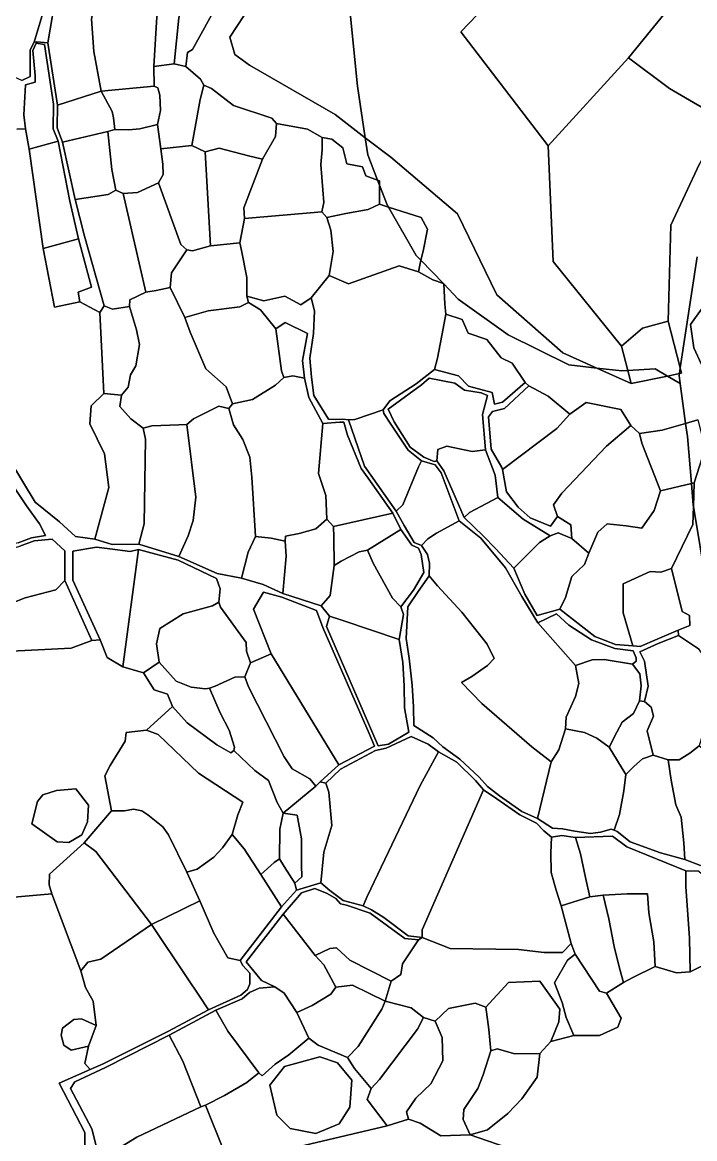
# Model space of a CAD drawing. Extents: x 542555 to 550520, y 1840485 to 1846995.
# Drawn here: x 546404.6 to 546536.8, y 1842431.8 to 1842651.4 of the extents above; entities that cross this region are included whole.
import ezdxf

# ---------------------------------------------------------------- set-up
doc = ezdxf.new("R2010")
doc.units = 0
doc.layers.add('Level 30', color=7, linetype='Continuous')

msp = doc.modelspace()

# ---------------------------------------------------------------- linework, layer by layer
at = {"layer": 'Level 30'}
for points in [[(546551.87, 1842703.52), (546556.12, 1842702.31), (546561.29, 1842682.34), (546575.36, 1842652.89), (546542.51, 1842632.21), (546531.83, 1842638.42), (546523.8, 1842644.45), (546533.05, 1842655.81), (546531.79, 1842666.78), (546524.81, 1842675.91), (546518.46, 1842685.53), (546523.71, 1842690.88), (546535.05, 1842696.28)], [(546449.28, 1842642.98), (546446.37, 1842645.11), (546445.39, 1842648.49), (546449.5, 1842654.79), (546454.39, 1842660.07), (546459.14, 1842666.37), (546459.91, 1842668.79), (546458.08, 1842673), (546454.79, 1842676.11), (546450.41, 1842679.59), (546447.48, 1842683.52), (546441.81, 1842692.49), (546437.06, 1842696.51), (546431.35, 1842698.65), (546431.8349, 1842699.2295), (546432.12, 1842699.27), (546445.41, 1842696.29), (546457.3, 1842688.39), (546465.66, 1842676.97), (546467.59, 1842667.64), (546470.53, 1842638.86), (546472.0285, 1842628.7304), (546466.12, 1842633.27)], [(546533.05, 1842655.81), (546523.8, 1842644.45), (546508.01, 1842627.11), (546490.8, 1842649.59), (546495.69, 1842654.62), (546496.42, 1842667.53), (546490.68, 1842676.93), (546482.69, 1842686.97), (546494.74, 1842689.63), (546502.6, 1842688.88), (546508.01, 1842689.61), (546515.19, 1842691.02), (546518.46, 1842685.53), (546524.81, 1842675.91), (546531.79, 1842666.78)], [(546413.87, 1842670.27), (546421.3, 1842669.08), (546420.8, 1842666.46), (546418.22, 1842652.04), (546418.66, 1842645.69), (546420.13, 1842637.86), (546411.5, 1842635.16), (546409.62, 1842647.41), (546411.37, 1842657.84), (546411.78, 1842662.35)], [(546409.41, 1842659.84), (546409.92, 1842657.72), (546406.91, 1842647.52), (546406.13, 1842645.99), (546406.16, 1842640.78), (546404.48, 1842639.96), (546400.88, 1842641.63), (546396.88, 1842642.74), (546389.51, 1842645.59), (546386.4, 1842649.23), (546387.14, 1842651.75), (546387.64, 1842655.63), (546393.8, 1842669.33), (546397.13, 1842668.86), (546406.01, 1842664.02), (546407.86, 1842662.46)], [(546431.08, 1842652.54), (546430.44, 1842642.76), (546430.52, 1842638.88), (546420.13, 1842637.86), (546418.66, 1842645.69), (546418.22, 1842652.04), (546420.8, 1842666.46), (546424.27, 1842665.28), (546434.31, 1842663.99)], [(546436.93, 1842663.44), (546437.64, 1842662.31), (546437.87, 1842660.93), (546435.37, 1842652.32), (546434.44, 1842643.24), (546430.44, 1842642.76), (546431.08, 1842652.54), (546434.31, 1842663.99)], [(546437.87, 1842660.93), (546445.18, 1842659.06), (546438.08, 1842646.08), (546437.07, 1842645.48), (546436.76, 1842642.75), (546434.44, 1842643.24), (546435.37, 1842652.32)], [(546411.63, 1842628.05), (546405.95, 1842626.45), (546405.21, 1842630.47), (546404.91, 1842633.21), (546405.2, 1842639.1), (546407.15, 1842639.66), (546407.11, 1842640.96), (546406.69, 1842645.86), (546407.34, 1842647.33), (546408.94, 1842647.08), (546410.72, 1842635.35), (546410.66, 1842630.5)], [(546523.8, 1842644.45), (546531.83, 1842638.42), (546542.51, 1842632.21), (546537.76, 1842623.6), (546532.07, 1842611.55), (546531.59, 1842592.66), (546526.52, 1842591.24), (546522.42, 1842587.74), (546508.94, 1842604.38), (546508.01, 1842627.11)], [(546438.3, 1842629.39), (546437.96, 1842627.19), (546431.85, 1842626.55), (546431.15, 1842631.31), (546431.8, 1842634.05), (546431.63, 1842637.13), (546431.22, 1842638.55), (546430.52, 1842638.88), (546430.44, 1842642.76), (546434.44, 1842643.24), (546436.76, 1842642.75), (546439.65, 1842640.27), (546440.29, 1842639.04), (546439.59, 1842636.26)], [(546422.77, 1842630.33), (546421.4, 1842629.92), (546412.52, 1842627.84), (546411.44, 1842630.64), (546411.5, 1842635.16), (546420.13, 1842637.86), (546422.25, 1842633.89), (546422.51, 1842632.61)], [(546430.52, 1842638.88), (546431.22, 1842638.55), (546431.63, 1842637.13), (546431.8, 1842634.05), (546431.15, 1842631.31), (546427.72, 1842630.49), (546425.53, 1842630.27), (546422.77, 1842630.33), (546422.51, 1842632.61), (546422.25, 1842633.89), (546420.13, 1842637.86)], [(546454.39, 1842628.99), (546451.85, 1842624.53), (546449.1, 1842625.14), (546443.3, 1842626.65), (546440.55, 1842625.93), (546437.96, 1842627.19), (546438.3, 1842629.39), (546439.59, 1842636.26), (546440.29, 1842639.04), (546441.81, 1842638.41), (546446.15, 1842635.07), (546453.68, 1842632.56), (546454.59, 1842631.5)], [(546432.3, 1842621.49), (546431.4, 1842619.85), (546427.27, 1842617.95), (546424.4, 1842617.78), (546422.98, 1842618.41), (546422.2, 1842622.5), (546421.4, 1842629.92), (546422.77, 1842630.33), (546425.53, 1842630.27), (546427.72, 1842630.49), (546431.15, 1842631.31), (546431.85, 1842626.55), (546432.26, 1842623.54)], [(546463.53, 1842628.74), (546463.54, 1842626.36), (546463.26, 1842623.46), (546463.86, 1842616.01), (546463.52, 1842614.17), (546448.27, 1842612.81), (546448.17, 1842614.9), (546451.85, 1842624.53), (546454.39, 1842628.99), (546454.59, 1842631.5), (546460.68, 1842630.42)], [(546421.48, 1842617.55), (546414.98, 1842616.54), (546412.52, 1842627.84), (546421.4, 1842629.92), (546422.2, 1842622.5), (546422.98, 1842618.41)], [(546474.8445, 1842619.371), (546474.82, 1842615.62), (546472.61, 1842614.6), (546468.21, 1842613.83), (546464.46, 1842613.01), (546463.52, 1842614.17), (546463.86, 1842616.01), (546463.26, 1842623.46), (546463.54, 1842626.36), (546463.53, 1842628.74), (546465.46, 1842628.46), (546467.61, 1842626.76), (546468.4, 1842623.57), (546471.5, 1842623.01), (546472.16, 1842621.21), (546474.4635, 1842620.3537)], [(546510.89, 1842586.37), (546517.5342, 1842583.4071), (546512.08, 1842584.03), (546500.11, 1842589.92), (546490.3, 1842596.99), (546487.4518, 1842599.9523), (546487.45, 1842599.99), (546487.3971, 1842600.0091), (546482.9778, 1842604.6055), (546483.38, 1842606.42), (546484.27, 1842610.74), (546483.01, 1842613.04), (546476.6073, 1842615.057), (546476.33, 1842615.54), (546474.8445, 1842619.371), (546474.85, 1842620.21), (546474.4635, 1842620.3537), (546472.53, 1842625.34), (546472.0285, 1842628.7304), (546477.04, 1842624.88), (546490.16, 1842613.74), (546497.88, 1842597.84)], [(546415.64, 1842608.83), (546408.73, 1842606.93), (546405.95, 1842626.45), (546411.63, 1842628.05), (546413.92, 1842616.26)], [(546440.55, 1842625.93), (546441.57, 1842607.44), (546438.03, 1842606.48), (546436.95, 1842606.67), (546435.8, 1842607.69), (546431.4, 1842619.85), (546432.3, 1842621.49), (546432.26, 1842623.54), (546431.85, 1842626.55), (546437.96, 1842627.19)], [(546440.55, 1842625.93), (546443.3, 1842626.65), (546449.1, 1842625.14), (546451.85, 1842624.53), (546448.17, 1842614.9), (546448.27, 1842612.81), (546447.4, 1842608.03), (546441.57, 1842607.44)], [(546433.95, 1842602.15), (546433.64, 1842599.26), (546430.89, 1842598.64), (546428.9, 1842598.34), (546424.4, 1842617.78), (546427.27, 1842617.95), (546431.4, 1842619.85), (546435.8, 1842607.69), (546436.95, 1842606.67)], [(546474.85, 1842620.21), (546474.8445, 1842619.371), (546474.4635, 1842620.3537)], [(546425.71, 1842596.81), (546425.67, 1842595.5), (546422.31, 1842595), (546420.67, 1842595.62), (546416.82, 1842609.33), (546414.98, 1842616.54), (546421.48, 1842617.55), (546422.98, 1842618.41), (546424.4, 1842617.78), (546428.9, 1842598.34)], [(546476.6073, 1842615.057), (546474.82, 1842615.62), (546474.8445, 1842619.371), (546476.33, 1842615.54)], [(546482.9778, 1842604.6055), (546482.48, 1842602.36), (546478.66, 1842603.5), (546468.72, 1842599.96), (546464.96, 1842601.63), (546465.72, 1842606.35), (546465.25, 1842610.52), (546464.46, 1842613.01), (546468.21, 1842613.83), (546472.61, 1842614.6), (546474.82, 1842615.62), (546476.6073, 1842615.057), (546482.06, 1842605.56)], [(546464.46, 1842613.01), (546465.25, 1842610.52), (546465.72, 1842606.35), (546464.96, 1842601.63), (546461.42, 1842597.24), (546459.38, 1842595.85), (546456.2, 1842597.54), (546452.1, 1842596.65), (546448.75, 1842597.55), (546448.76, 1842601.23), (546447.71, 1842606.56), (546447.4, 1842608.03), (546448.27, 1842612.81), (546463.52, 1842614.17)], [(546484.27, 1842610.74), (546483.38, 1842606.42), (546482.9778, 1842604.6055), (546482.06, 1842605.56), (546476.6073, 1842615.057), (546483.01, 1842613.04)], [(546415.64, 1842608.83), (546418.23, 1842599.35), (546415.57, 1842598.36), (546415.9, 1842596.46), (546410.91, 1842595.4), (546408.73, 1842606.93)], [(546441.17, 1842594.64), (546436.58, 1842593.36), (546433.64, 1842599.26), (546433.95, 1842602.15), (546436.95, 1842606.67), (546438.03, 1842606.48), (546441.57, 1842607.44), (546447.4, 1842608.03), (546447.71, 1842606.56), (546448.76, 1842601.23), (546448.75, 1842597.55), (546449.04, 1842596.28), (546447.38, 1842595.42)], [(546487.3971, 1842600.0091), (546485.32, 1842600.76), (546482.48, 1842602.36), (546482.9778, 1842604.6055)], [(546486.24, 1842585.32), (546485.65, 1842583.1), (546482.02, 1842580.28), (546476.85, 1842576.93), (546475.55, 1842575.16), (546469.96, 1842573.3), (546468.75, 1842573.24), (546467.59, 1842573.37), (546466.2, 1842573.29), (546464.8, 1842573.37), (546461.94, 1842577.98), (546461.49, 1842581.58), (546461.16, 1842585.37), (546461.82, 1842590.22), (546462.04, 1842594.67), (546461.42, 1842597.24), (546464.96, 1842601.63), (546468.72, 1842599.96), (546478.66, 1842603.5), (546482.48, 1842602.36), (546485.32, 1842600.76), (546487.3971, 1842600.0091), (546487.4518, 1842599.9523), (546487.64, 1842596), (546487.89, 1842594.01), (546487.34, 1842591.19)], [(546535.0132, 1842572.5141), (546530.43, 1842571.17), (546525.96, 1842570.53), (546524.21, 1842572.09), (546522.24, 1842575.27), (546515.43, 1842576.65), (546512.24, 1842574.34), (546507.96, 1842577.86), (546504.17, 1842579.92), (546503.44, 1842580.53), (546500.89, 1842584.36), (546498.73, 1842585.39), (546495.94, 1842589.03), (546492.29, 1842590.25), (546491.08, 1842592.97), (546487.89, 1842594.01), (546487.64, 1842596), (546487.4518, 1842599.9523), (546490.3, 1842596.99), (546500.11, 1842589.92), (546512.08, 1842584.03), (546517.5342, 1842583.4071), (546524.3, 1842580.39), (546531.4503, 1842581.8403), (546533.93, 1842580.39)], [(546436.58, 1842593.36), (546437.61, 1842590.47), (546440.7, 1842583.27), (546444.7, 1842579.74), (546445.92, 1842576.35), (546445.21, 1842575.47), (546443.21, 1842575.93), (546438.26, 1842573.4), (546436.93, 1842572.31), (546435.38, 1842572.26), (546430.07, 1842572.03), (546428.38, 1842571.59), (546425.95, 1842573.43), (546423.77, 1842575.85), (546424.08, 1842578.1), (546425.41, 1842579.62), (546425.89, 1842582.07), (546426.95, 1842583.82), (546427.66, 1842588.06), (546427.07, 1842590.95), (546425.67, 1842595.5), (546425.71, 1842596.81), (546428.9, 1842598.34), (546430.89, 1842598.64), (546433.64, 1842599.26)], [(546425.41, 1842579.62), (546424.08, 1842578.1), (546420.66, 1842578.43), (546419.83, 1842594.33), (546420.67, 1842595.62), (546422.31, 1842595), (546425.67, 1842595.5), (546427.07, 1842590.95), (546427.66, 1842588.06), (546426.95, 1842583.82), (546425.89, 1842582.07)], [(546454.47, 1842591.15), (546455.54, 1842582.88), (546455.99, 1842581.53), (546454.41, 1842580.01), (546449.88, 1842577.21), (546445.92, 1842576.35), (546444.7, 1842579.74), (546440.7, 1842583.27), (546437.61, 1842590.47), (546436.58, 1842593.36), (546441.17, 1842594.64), (546447.38, 1842595.42), (546449.04, 1842596.28), (546451.4, 1842594.84)], [(546498.73, 1842585.39), (546500.89, 1842584.36), (546503.44, 1842580.53), (546499.01, 1842576.68), (546497.45, 1842576.28), (546496.98, 1842578.62), (546492.3, 1842579.85), (546490.33, 1842581.88), (546485.65, 1842583.1), (546486.24, 1842585.32), (546487.34, 1842591.19), (546487.89, 1842594.01), (546491.08, 1842592.97), (546492.29, 1842590.25), (546495.94, 1842589.03)], [(546540.4, 1842594.16), (546541.43, 1842589.81), (546541.37, 1842585.31), (546539.65, 1842584.35), (546538.14, 1842584.09), (546536.65, 1842587.37), (546535.94, 1842591.96), (546538.12, 1842594.98)], [(546456.3, 1842592.35), (546460.65, 1842590.23), (546459.66, 1842584.91), (546460.06, 1842581.44), (546457.81, 1842581.87), (546455.99, 1842581.53), (546455.54, 1842582.88), (546454.47, 1842591.15)], [(546531.59, 1842592.66), (546533.9453, 1842583.4364), (546533.7748, 1842582.3117), (546531.4503, 1842581.8403), (546529.04, 1842583.25), (546523.6548, 1842582.9124), (546522.42, 1842587.74), (546526.52, 1842591.24)], [(546533.55, 1842531.84), (546533.61, 1842530.75), (546529.62, 1842529.2), (546526.02, 1842527.57), (546526.92, 1842525.72), (546527.64, 1842520.82), (546526.95, 1842517.77), (546525.96, 1842517.95), (546526.3, 1842520.85), (546526, 1842523.24), (546524.58, 1842525.14), (546525.28, 1842525.73), (546525.26, 1842526.37), (546524.68, 1842527.74), (546521.09, 1842528.24), (546516.53, 1842529.92), (546512.03, 1842532.8), (546509.63, 1842535.04), (546505.94, 1842533.26), (546502.81, 1842538.47), (546499.59, 1842544.11), (546494.75, 1842549.94), (546490.49, 1842553.33), (546486.92, 1842562.82), (546485.79, 1842564.37), (546483.1, 1842565.18), (546480.45, 1842567.27), (546477.06, 1842572.34), (546475.69, 1842574.44), (546475.55, 1842575.16), (546476.85, 1842576.93), (546482.02, 1842580.28), (546485.65, 1842583.1), (546490.33, 1842581.88), (546492.3, 1842579.85), (546496.98, 1842578.62), (546497.45, 1842576.28), (546499.01, 1842576.68), (546503.44, 1842580.53), (546504.17, 1842579.92), (546499.4, 1842575.45), (546497.02, 1842574.86), (546496.23, 1842573.8), (546496.75, 1842567.44), (546498.87, 1842563.85), (546499.03, 1842563.42), (546499.78, 1842559.02), (546502.1, 1842556.05), (546504.45, 1842553.94), (546508.46, 1842552.3), (546509.8, 1842554.2), (546512.44, 1842552.53), (546512.65, 1842549.84), (546509.96, 1842550.98), (546508.37, 1842550.4), (546503.07, 1842553.65), (546498.12, 1842557.94), (546497.59, 1842562.31), (546495.64, 1842567.31), (546495.08, 1842574.27), (546496.03, 1842577.98), (546494.81, 1842578.56), (546491.55, 1842579.05), (546489.62, 1842580.42), (546484.61, 1842581.4), (546483.08, 1842580.13), (546476.5, 1842575.32), (546477.69, 1842572.85), (546480.88, 1842567.84), (546483.57, 1842565.9), (546485.55, 1842565.01), (546486.11, 1842565.15), (546487.47, 1842563.2), (546491.45, 1842554.03), (546495.23, 1842550.38), (546497.62, 1842547.89), (546501.23, 1842544.01), (546503.43, 1842538.91), (546505.8, 1842534.75), (546510.3, 1842535.98), (546517.13, 1842530.6), (546521.2, 1842528.98), (546524.63, 1842528.75), (546526.08, 1842528.65), (546529.41, 1842530.09)], [(546524.3, 1842580.39), (546517.5342, 1842583.4071), (546522.5, 1842582.84), (546523.6548, 1842582.9124)], [(546531.4503, 1842581.8403), (546524.3, 1842580.39), (546523.6548, 1842582.9124), (546529.04, 1842583.25)], [(546533.93, 1842580.39), (546531.4503, 1842581.8403), (546533.7748, 1842582.3117), (546533.72, 1842581.95)], [(546534.21, 1842582.4), (546533.7748, 1842582.3117), (546533.9453, 1842583.4364)], [(546456.37, 1842550.32), (546456.27, 1842549.32), (546453.52, 1842549.95), (546450.48, 1842550.29), (546449.74, 1842561.96), (546449.32, 1842565.86), (546447.97, 1842569.34), (546446.13, 1842572.24), (546445.21, 1842575.47), (546445.92, 1842576.35), (546449.88, 1842577.21), (546454.41, 1842580.01), (546455.99, 1842581.53), (546457.81, 1842581.87), (546460.06, 1842581.44), (546460.91, 1842577.64), (546463.71, 1842572.52), (546462.85, 1842562.65), (546464.25, 1842558.35), (546464.47, 1842553.7), (546462.29, 1842551.77), (546459.01, 1842550.82)], [(546491.55, 1842579.05), (546494.81, 1842578.56), (546496.03, 1842577.98), (546495.08, 1842574.27), (546495.64, 1842567.31), (546493.05, 1842567), (546488.08, 1842568.02), (546486.29, 1842567.36), (546486.11, 1842565.15), (546485.55, 1842565.01), (546483.57, 1842565.9), (546480.88, 1842567.84), (546477.69, 1842572.85), (546476.5, 1842575.32), (546483.08, 1842580.13), (546484.61, 1842581.4), (546489.62, 1842580.42)], [(546428.59, 1842552.74), (546427.53, 1842548.76), (546422.29, 1842548.68), (546418.84, 1842549.75), (546421.62, 1842559.88), (546420.73, 1842566.5), (546417.85, 1842572.42), (546418.11, 1842575.95), (546420.66, 1842578.43), (546424.08, 1842578.1), (546423.77, 1842575.85), (546425.95, 1842573.43), (546428.38, 1842571.59), (546428.85, 1842569.41)], [(546509.72, 1842571.5), (546499.03, 1842563.42), (546498.87, 1842563.85), (546496.75, 1842567.44), (546496.23, 1842573.8), (546497.02, 1842574.86), (546499.4, 1842575.45), (546504.17, 1842579.92), (546507.96, 1842577.86), (546512.24, 1842574.34)], [(546448.99, 1842547.18), (546447.71, 1842542.07), (546442.93, 1842542.97), (546435.39, 1842546.33), (546437.18, 1842550.38), (546438.22, 1842553.43), (546438.73, 1842558.01), (546436.93, 1842572.31), (546438.26, 1842573.4), (546443.21, 1842575.93), (546445.21, 1842575.47), (546446.13, 1842572.24), (546447.97, 1842569.34), (546449.32, 1842565.86), (546449.74, 1842561.96), (546450.48, 1842550.29)], [(546509.05, 1842556.47), (546509.8, 1842554.2), (546508.46, 1842552.3), (546504.45, 1842553.94), (546502.1, 1842556.05), (546499.78, 1842559.02), (546499.03, 1842563.42), (546509.72, 1842571.5), (546512.24, 1842574.34), (546515.43, 1842576.65), (546522.24, 1842575.27), (546524.21, 1842572.09), (546519.43, 1842568.04), (546510.69, 1842558.81)], [(546479.42, 1842556.52), (546478.12, 1842555.25), (546471.89, 1842564.12), (546468.75, 1842573.24), (546469.96, 1842573.3), (546475.55, 1842575.16), (546475.69, 1842574.44), (546477.06, 1842572.34), (546480.45, 1842567.27), (546483.1, 1842565.18), (546482.51, 1842563.98)], [(546437.18, 1842550.38), (546435.39, 1842546.33), (546427.53, 1842548.76), (546428.59, 1842552.74), (546428.85, 1842569.41), (546428.38, 1842571.59), (546430.07, 1842572.03), (546435.38, 1842572.26), (546436.93, 1842572.31), (546438.73, 1842558.01), (546438.22, 1842553.43)], [(546477.45, 1842554.83), (546465.75, 1842552.26), (546464.47, 1842553.7), (546464.25, 1842558.35), (546462.85, 1842562.65), (546463.71, 1842572.52), (546467.04, 1842572.78), (546467.79, 1842572.78), (546468.56, 1842570.18), (546471.19, 1842563.67), (546472.62, 1842561.71)], [(546517.76, 1842551.09), (546515.97, 1842546.98), (546512.65, 1842549.84), (546512.44, 1842552.53), (546509.8, 1842554.2), (546509.05, 1842556.47), (546510.69, 1842558.81), (546519.43, 1842568.04), (546524.21, 1842572.09), (546525.96, 1842570.53), (546526.4, 1842568.65), (546530.07, 1842559.22), (546528.85, 1842555.41), (546526.38, 1842551.87), (546523.31, 1842552.38), (546519.59, 1842552.78)], [(546536.1506, 1842560.6621), (546530.07, 1842559.22), (546526.4, 1842568.65), (546525.96, 1842570.53), (546530.43, 1842571.17), (546535.0132, 1842572.5141), (546535.37, 1842569.92)], [(546538.82, 1842567.55), (546536.69, 1842560.79), (546536.1506, 1842560.6621), (546535.37, 1842569.92), (546535.0132, 1842572.5141), (546537.42, 1842573.22)], [(546395.91, 1842547.23), (546394.88, 1842547.64), (546383.75, 1842544.75), (546379.18, 1842552.01), (546381.32, 1842554.53), (546388.54, 1842558.88), (546393.13, 1842564.88), (546393.48, 1842568.68), (546396.63, 1842568.64), (546400.07, 1842564.26), (546405.42, 1842556.31), (546407.98, 1842552.76), (546409.19, 1842550.48), (546406.43, 1842549.99), (546403.78, 1842549.01)], [(546492.51, 1842554.98), (546491.45, 1842554.03), (546487.47, 1842563.2), (546486.11, 1842565.15), (546486.29, 1842567.36), (546488.08, 1842568.02), (546493.05, 1842567), (546495.64, 1842567.31), (546497.59, 1842562.31), (546498.12, 1842557.94)], [(546484.34, 1842549.82), (546483.08, 1842548.47), (546481.66, 1842549.07), (546479.7, 1842552.43), (546478.12, 1842555.25), (546479.42, 1842556.52), (546482.51, 1842563.98), (546483.1, 1842565.18), (546485.79, 1842564.37), (546486.92, 1842562.82), (546490.49, 1842553.33), (546486.04, 1842550.95)], [(546536.44, 1842552.62), (546532.24, 1842543.98), (546530.15, 1842543.27), (546528.01, 1842543.39), (546522.76, 1842540.97), (546522.71, 1842535.22), (546524.63, 1842528.75), (546521.2, 1842528.98), (546517.13, 1842530.6), (546510.3, 1842535.98), (546511.41, 1842538.26), (546512.62, 1842542.37), (546515.12, 1842544.75), (546515.97, 1842546.98), (546517.76, 1842551.09), (546519.59, 1842552.78), (546523.31, 1842552.38), (546526.38, 1842551.87), (546528.85, 1842555.41), (546530.07, 1842559.22), (546536.1506, 1842560.6621), (546536.51, 1842556.4), (546536.5486, 1842556.1683)], [(546536.1506, 1842560.6621), (546536.69, 1842560.79), (546536.5486, 1842556.1683), (546536.51, 1842556.4)], [(546506.26, 1842549.11), (546501.23, 1842544.01), (546497.62, 1842547.89), (546495.23, 1842550.38), (546491.45, 1842554.03), (546492.51, 1842554.98), (546498.12, 1842557.94), (546503.07, 1842553.65), (546508.37, 1842550.4)], [(546465.75, 1842552.26), (546465.83, 1842550.13), (546465.91, 1842544.54), (546465.14, 1842538.65), (546463.35, 1842536.6), (546455.84, 1842539.07), (546456.46, 1842546.36), (546456.27, 1842549.32), (546456.37, 1842550.32), (546459.01, 1842550.82), (546462.29, 1842551.77), (546464.47, 1842553.7)], [(546479.04, 1842551.64), (546472.49, 1842547.58), (546470.85, 1842547.22), (546467.3, 1842545.43), (546465.91, 1842544.54), (546465.83, 1842550.13), (546465.75, 1842552.26), (546477.45, 1842554.83)], [(546483.05, 1842546.71), (546483.53, 1842543.21), (546481.5, 1842539.67), (546479.05, 1842536.45), (546477.36, 1842538.14), (546473.6, 1842544.99), (546472.49, 1842547.58), (546479.04, 1842551.64), (546481.16, 1842548.57), (546482.51, 1842547.94)], [(546511.55, 1842514.69), (546511.4, 1842512.45), (546510.11, 1842508.27), (546508.56, 1842505.95), (546504.75, 1842508.85), (546494.92, 1842517.42), (546490.96, 1842521.54), (546493, 1842522.74), (546496.08, 1842524.86), (546497.36, 1842526.26), (546496, 1842529.06), (546491.04, 1842535.39), (546486.26, 1842540.54), (546484.58, 1842542.55), (546484.63, 1842545), (546484.27, 1842546.7), (546483.08, 1842548.47), (546484.34, 1842549.82), (546486.04, 1842550.95), (546490.49, 1842553.33), (546494.75, 1842549.94), (546499.59, 1842544.11), (546502.81, 1842538.47), (546505.94, 1842533.26), (546513.38, 1842524.88), (546514.04, 1842521.32), (546513.37, 1842518.78)], [(546412.98, 1842547.42), (546412.94, 1842541.6), (546411.2, 1842539.78), (546405.15, 1842538.22), (546397.5, 1842535.15), (546395.18, 1842545.79), (546404.09, 1842548.37), (546406.93, 1842549.38), (546410.48, 1842549.74)], [(546456.27, 1842549.32), (546456.46, 1842546.36), (546455.84, 1842539.07), (546451.96, 1842540.82), (546447.71, 1842542.07), (546448.99, 1842547.18), (546450.48, 1842550.29), (546453.52, 1842549.95)], [(546512.65, 1842549.84), (546515.97, 1842546.98), (546515.12, 1842544.75), (546512.62, 1842542.37), (546511.41, 1842538.26), (546510.3, 1842535.98), (546505.8, 1842534.75), (546503.43, 1842538.91), (546501.23, 1842544.01), (546506.26, 1842549.11), (546508.37, 1842550.4), (546509.96, 1842550.98)], [(546427.45, 1842547.71), (546424.37, 1842524.61), (546421.31, 1842526.45), (546419.91, 1842529.95), (546414.55, 1842541.64), (546414.51, 1842547.39), (546419.16, 1842548.16), (546421.81, 1842547.84), (546425.81, 1842547.29)], [(546435.24, 1842545.61), (546442.8, 1842541.97), (546443.52, 1842539.98), (546443.27, 1842537.37), (546442, 1842536.64), (546436.22, 1842535.07), (546431.67, 1842532.18), (546430.97, 1842529.14), (546431.49, 1842525.53), (546428.45, 1842523.45), (546424.37, 1842524.61), (546427.45, 1842547.71)], [(546479.05, 1842536.45), (546479.53, 1842534.94), (546478.66, 1842530.02), (546467.62, 1842533.73), (546465, 1842534.56), (546463.35, 1842536.6), (546465.14, 1842538.65), (546465.91, 1842544.54), (546467.3, 1842545.43), (546470.85, 1842547.22), (546472.49, 1842547.58), (546473.6, 1842544.99), (546477.36, 1842538.14)], [(546535.76, 1842534.73), (546535.86, 1842532.76), (546533.55, 1842531.84), (546529.41, 1842530.09), (546526.08, 1842528.65), (546524.63, 1842528.75), (546522.71, 1842535.22), (546522.76, 1842540.97), (546528.01, 1842543.39), (546530.15, 1842543.27), (546532.24, 1842543.98), (546534.35, 1842535.51)], [(546414.22, 1842528.27), (546399.88, 1842527.58), (546397.5, 1842535.15), (546405.15, 1842538.22), (546411.2, 1842539.78), (546412.94, 1842541.6), (546418.29, 1842529.78)], [(546508.56, 1842505.95), (546505.9, 1842494.8), (546502.83, 1842496.14), (546498.42, 1842499.24), (546496.06, 1842501.08), (546494.41, 1842502.88), (546490.6, 1842506.44), (546487.27, 1842508.88), (546485.4, 1842510.62), (546481.59, 1842513.07), (546481.52, 1842516.76), (546481.27, 1842520.98), (546480.67, 1842526.3), (546480.08, 1842530.2), (546480.42, 1842536.44), (546482.41, 1842539.47), (546484.58, 1842542.55), (546486.26, 1842540.54), (546491.04, 1842535.39), (546496, 1842529.06), (546497.36, 1842526.26), (546496.08, 1842524.86), (546493, 1842522.74), (546490.96, 1842521.54), (546494.92, 1842517.42), (546504.75, 1842508.85)], [(546473.85, 1842508.99), (546466.84, 1842505.36), (546453.51, 1842527.17), (546450.04, 1842535.99), (546452.01, 1842539.28), (546455.64, 1842538.34), (546462.47, 1842535.67), (546463.68, 1842532.36), (546472.78, 1842511.51)], [(546449.45, 1842525.38), (546448.33, 1842522.67), (546446.39, 1842522.57), (546442.51, 1842520.83), (546441.39, 1842520.43), (546440.63, 1842520.27), (546437.78, 1842520.63), (546434.87, 1842521.81), (546431.49, 1842525.53), (546430.97, 1842529.14), (546431.67, 1842532.18), (546436.22, 1842535.07), (546442, 1842536.64), (546443.27, 1842537.37), (546443.58, 1842536.39), (546448.63, 1842529.41), (546448.68, 1842527.67)], [(546479.73, 1842516.55), (546480.6, 1842511.73), (546476.57, 1842509.37), (546474.54, 1842509.06), (546464.4, 1842532.58), (546465, 1842534.56), (546467.62, 1842533.73), (546478.66, 1842530.02), (546479.41, 1842525.5), (546479.67, 1842520.91)], [(546525.26, 1842526.37), (546525.28, 1842525.73), (546524.58, 1842525.14), (546518.99, 1842526.09), (546516.65, 1842525.97), (546513.38, 1842524.88), (546505.94, 1842533.26), (546509.63, 1842535.04), (546512.03, 1842532.8), (546516.53, 1842529.92), (546521.09, 1842528.24), (546524.68, 1842527.74)], [(546538.45, 1842511.75), (546537.68, 1842509.07), (546535.85, 1842507.6), (546533.77, 1842506.35), (546531.59, 1842506.31), (546528.6, 1842507.22), (546527.46, 1842512.05), (546528.71, 1842514.89), (546528.24, 1842516.71), (546526.95, 1842517.77), (546527.64, 1842520.82), (546526.92, 1842525.72), (546526.02, 1842527.57), (546529.62, 1842529.2), (546533.61, 1842530.75), (546537.52, 1842528.18), (546540.27, 1842524.09), (546540.49, 1842517.99), (546538.8, 1842514.21)], [(546446.32, 1842508.78), (546446.22, 1842508.17), (546445.57, 1842507.68), (546442.86, 1842509.24), (546437, 1842513.58), (546434.12, 1842516.84), (546433.14, 1842519.25), (546430.53, 1842520.1), (546428.45, 1842523.45), (546431.49, 1842525.53), (546434.87, 1842521.81), (546437.78, 1842520.63), (546440.63, 1842520.27), (546441.39, 1842520.43), (546443.52, 1842515.58), (546445.24, 1842512.18)], [(546453.51, 1842527.17), (546466.84, 1842505.36), (546463.19, 1842501.98), (546462.33, 1842501.17), (546461.16, 1842502.61), (546457.64, 1842504.54), (546456.11, 1842506.92), (546449.05, 1842520.67), (546448.33, 1842522.67), (546449.45, 1842525.38)], [(546526, 1842523.24), (546526.3, 1842520.85), (546525.96, 1842517.95), (546524.76, 1842515.43), (546522.53, 1842513.74), (546521.48, 1842511.79), (546519.97, 1842508.79), (546517.56, 1842510.61), (546515.11, 1842511.72), (546511.4, 1842512.45), (546511.55, 1842514.69), (546513.37, 1842518.78), (546514.04, 1842521.32), (546513.38, 1842524.88), (546516.65, 1842525.97), (546518.99, 1842526.09), (546524.58, 1842525.14)], [(546462.33, 1842501.17), (546455.91, 1842495.84), (546454.74, 1842497.9), (546453.01, 1842502.22), (546450.32, 1842504.2), (546446.22, 1842508.17), (546446.32, 1842508.78), (546445.24, 1842512.18), (546443.52, 1842515.58), (546441.39, 1842520.43), (546442.51, 1842520.83), (546446.39, 1842522.57), (546448.33, 1842522.67), (546449.05, 1842520.67), (546456.11, 1842506.92), (546457.64, 1842504.54), (546461.16, 1842502.61)], [(546455.2, 1842492.67), (546455.14, 1842486.82), (546454.11, 1842486.11), (546451.48, 1842483.73), (546448.23, 1842488.83), (546445.89, 1842491.6), (546447, 1842495.52), (546447.97, 1842497.97), (546439.22, 1842503.69), (546431.34, 1842511.32), (546428.99, 1842512.13), (546434.12, 1842516.84), (546437, 1842513.58), (546442.86, 1842509.24), (546445.57, 1842507.68), (546446.22, 1842508.17), (546450.32, 1842504.2), (546453.01, 1842502.22), (546454.74, 1842497.9), (546455.91, 1842495.84)], [(546526.95, 1842517.77), (546528.24, 1842516.71), (546528.71, 1842514.89), (546527.46, 1842512.05), (546528.6, 1842507.22), (546526.51, 1842506.54), (546524.82, 1842505), (546523.23, 1842503.46), (546519.97, 1842508.79), (546521.48, 1842511.79), (546522.53, 1842513.74), (546524.76, 1842515.43), (546525.96, 1842517.95)], [(546428.99, 1842512.13), (546431.34, 1842511.32), (546439.22, 1842503.69), (546447.97, 1842497.97), (546447, 1842495.52), (546445.89, 1842491.6), (546443.96, 1842489.03), (546442.24, 1842487.15), (546438.96, 1842484.78), (546436.97, 1842484.22), (546433.36, 1842491.56), (546432.24, 1842493.14), (546429.31, 1842495.49), (546428.09, 1842496.31), (546426.47, 1842496.61), (546424.67, 1842496.3), (546422.11, 1842496.29), (546420.81, 1842503.18), (546421.89, 1842505.19), (546424.83, 1842509.97), (546425.05, 1842511.67)], [(546519.97, 1842508.79), (546523.23, 1842503.46), (546522.89, 1842500.25), (546522.01, 1842495.58), (546520.98, 1842492.45), (546520.39, 1842492.67), (546518.27, 1842492.08), (546516.28, 1842491.82), (546513.22, 1842492.3), (546510.78, 1842492.75), (546508.85, 1842492.9), (546505.9, 1842494.8), (546508.56, 1842505.95), (546510.11, 1842508.27), (546511.4, 1842512.45), (546515.11, 1842511.72), (546517.56, 1842510.61)], [(546472.38, 1842479.43), (546471.6, 1842477.56), (546467.71, 1842478.66), (546465.03, 1842480.61), (546463.27, 1842482.12), (546463.85, 1842488.13), (546465.44, 1842493.4), (546464.85, 1842499.93), (546464.3, 1842501.72), (546467.18, 1842504.46), (546474.05, 1842508.15), (546476.15, 1842508.61), (546481.02, 1842510.88), (546484.38, 1842509.42), (546486.43, 1842507.88), (546482.84, 1842501.24)], [(546483.21, 1842472.86), (546483.19, 1842471.35), (546480.46, 1842471.72), (546475.67, 1842475.27), (546473.27, 1842476.8), (546471.6, 1842477.56), (546472.38, 1842479.43), (546482.84, 1842501.24), (546486.43, 1842507.88), (546490.01, 1842505.84), (546493.67, 1842502.25), (546495.29, 1842500.4)], [(546548.09, 1842483.4), (546547.04, 1842481.43), (546544.75, 1842481.81), (546542.79, 1842482.01), (546542.27, 1842483.21), (546540.38, 1842484.82), (546537.92, 1842485.52), (546534.86, 1842486.74), (546534.67, 1842489.99), (546534.15, 1842495.05), (546533.09, 1842497.47), (546532.14, 1842502.34), (546531.59, 1842506.31), (546533.77, 1842506.35), (546535.85, 1842507.6), (546537.68, 1842509.07), (546541.41, 1842506.32), (546551.67, 1842502.3), (546555.62, 1842500.97), (546555.44, 1842496.46), (546555.92, 1842494.31), (546555.98, 1842492.54), (546554.45, 1842490.4), (546550.71, 1842485.51)], [(546531.59, 1842506.31), (546532.14, 1842502.34), (546533.09, 1842497.47), (546534.15, 1842495.05), (546534.67, 1842489.99), (546534.86, 1842486.74), (546530.05, 1842488), (546524.13, 1842490.21), (546521.56, 1842492.23), (546520.98, 1842492.45), (546522.01, 1842495.58), (546522.89, 1842500.25), (546523.23, 1842503.46), (546524.82, 1842505), (546526.51, 1842506.54), (546528.6, 1842507.22)], [(546464.3, 1842501.72), (546464.85, 1842499.93), (546465.44, 1842493.4), (546463.85, 1842488.13), (546463.27, 1842482.12), (546458.5, 1842480.69), (546458.2, 1842482.06), (546459.58, 1842483.28), (546459.5, 1842485.61), (546459.48, 1842490.76), (546458.66, 1842495.44), (546455.91, 1842495.84), (546462.33, 1842501.17), (546463.19, 1842501.98)], [(546415.14, 1842500.64), (546417.59, 1842497.41), (546417.45, 1842494.1), (546416.28, 1842491.55), (546413.73, 1842490.08), (546411.44, 1842490.2), (546406.45, 1842493.71), (546407.58, 1842498.1), (546408.67, 1842499.44), (546411.34, 1842500.28)], [(546417.59, 1842497.41), (546415.14, 1842500.64), (546411.34, 1842500.28), (546408.67, 1842499.44), (546407.58, 1842498.1), (546406.45, 1842493.71), (546411.44, 1842490.2), (546413.73, 1842490.08), (546416.28, 1842491.55), (546417.45, 1842494.1)], [(546510.54, 1842477.57), (546512.51, 1842470.15), (546510.78, 1842468.42), (546507.21, 1842468.42), (546502.13, 1842469.03), (546488.73, 1842469.2), (546483.19, 1842471.35), (546483.21, 1842472.86), (546495.29, 1842500.4), (546497.87, 1842498.67), (546502.39, 1842495.52), (546505.69, 1842493.86), (546507.16, 1842492.36), (546508.62, 1842491.12), (546508.49, 1842488), (546508.59, 1842484.14), (546509.54, 1842480.69)], [(546436.97, 1842484.22), (546439.5, 1842478.56), (546429.99, 1842473.94), (546419.06, 1842488.3), (546416.79, 1842489.96), (546422.11, 1842496.29), (546424.67, 1842496.3), (546426.47, 1842496.61), (546428.09, 1842496.31), (546429.31, 1842495.49), (546432.24, 1842493.14), (546433.36, 1842491.56)], [(546455.91, 1842495.84), (546458.66, 1842495.44), (546459.48, 1842490.76), (546459.5, 1842485.61), (546459.58, 1842483.28), (546458.2, 1842482.06), (546456.1, 1842485.36), (546455.14, 1842486.82), (546455.2, 1842492.67)], [(546417.49, 1842466.52), (546416.1, 1842464.77), (546410.44, 1842479.93), (546409.88, 1842481.72), (546409.93, 1842483.79), (546416.79, 1842489.96), (546419.06, 1842488.3), (546429.99, 1842473.94), (546420.03, 1842467.1)], [(546451.48, 1842483.73), (546455.58, 1842477.4), (546447.46, 1842466.82), (546444.98, 1842467.34), (546442.24, 1842472.2), (546439.5, 1842478.56), (546436.97, 1842484.22), (546438.96, 1842484.78), (546442.24, 1842487.15), (546443.96, 1842489.03), (546445.89, 1842491.6), (546448.23, 1842488.83)], [(546513.34, 1842491.05), (546514.36, 1842487.81), (546515.32, 1842483.16), (546516.19, 1842479.36), (546510.54, 1842477.57), (546509.54, 1842480.69), (546508.59, 1842484.14), (546508.49, 1842488), (546508.62, 1842491.12), (546510.67, 1842491.42)], [(546533.23, 1842464.39), (546529.04, 1842465.68), (546528.77, 1842470.5), (546527.75, 1842476.2), (546527.54, 1842479.97), (546523.49, 1842479.96), (546518.82, 1842479.69), (546516.19, 1842479.36), (546515.32, 1842483.16), (546514.36, 1842487.81), (546513.34, 1842491.05), (546520.66, 1842491.31), (546523.45, 1842489.17), (546535.03, 1842484.51), (546535.02, 1842481.39), (546535.78, 1842471.23), (546535.9, 1842464.61)], [(546458.2, 1842482.06), (546458.5, 1842480.69), (546455.58, 1842477.4), (546451.48, 1842483.73), (546454.11, 1842486.11), (546455.14, 1842486.82), (546456.1, 1842485.36)], [(546543.14, 1842477.38), (546542.92, 1842474.59), (546543.06, 1842471.55), (546543.86, 1842468.46), (546540.02, 1842466.65), (546535.9, 1842464.61), (546535.78, 1842471.23), (546535.02, 1842481.39), (546535.03, 1842484.51), (546537.6, 1842484.39), (546539.52, 1842482.8), (546541.17, 1842479.91), (546542.44, 1842478.76)], [(546479.03, 1842464.05), (546477.15, 1842462.8), (546469, 1842466.89), (546466.35, 1842469.33), (546465.07, 1842469.17), (546462.2, 1842467.8), (546455.9, 1842475.98), (546459.5, 1842480.16), (546462.11, 1842481.02), (546464.51, 1842480), (546466.27, 1842479.05), (546467.16, 1842478), (546468.33, 1842477.71), (546473.01, 1842476.15), (546479.82, 1842471.15), (546482.5, 1842470.92), (546479.34, 1842466.16)], [(546522.8, 1842462.52), (546519.45, 1842460.38), (546518.11, 1842460.82), (546513.28, 1842468.1), (546512.51, 1842470.15), (546510.54, 1842477.57), (546516.19, 1842479.36), (546518.82, 1842479.69), (546519.88, 1842475.03), (546520.99, 1842469.61), (546522, 1842465.35)], [(546524.65, 1842463.48), (546522.8, 1842462.52), (546522, 1842465.35), (546520.99, 1842469.61), (546519.88, 1842475.03), (546518.82, 1842479.69), (546523.49, 1842479.96), (546527.54, 1842479.97), (546527.75, 1842476.2), (546528.77, 1842470.5), (546529.04, 1842465.68)], [(546447.46, 1842466.82), (546447.93, 1842465.82), (546449.34, 1842464.32), (546449.34, 1842462.26), (546448.87, 1842461.14), (546447.58, 1842460), (546441.22, 1842457.13), (546439.34, 1842459.99), (546437.04, 1842463.44), (546429.99, 1842473.94), (546439.5, 1842478.56), (546442.24, 1842472.2), (546444.98, 1842467.34)], [(546462.2, 1842467.8), (546463.85, 1842466), (546466.24, 1842461.58), (546465.28, 1842460.2), (546461.6, 1842457.95), (546458.56, 1842456.62), (546456.09, 1842460.39), (546454.26, 1842461.68), (546451.65, 1842462.92), (546448.62, 1842466.59), (546455.9, 1842475.98)], [(546429.99, 1842473.94), (546437.04, 1842463.44), (546439.34, 1842459.99), (546441.22, 1842457.13), (546433.21, 1842452.86), (546420.5, 1842446.49), (546417.97, 1842445.4), (546416.88, 1842446.54), (546417.6, 1842449.95), (546419.15, 1842454.06), (546418.52, 1842458.82), (546417.04, 1842461.51), (546416.1, 1842464.77), (546417.49, 1842466.52), (546420.03, 1842467.1)], [(546512.51, 1842470.15), (546513.28, 1842468.1), (546511.8, 1842466.87), (546509.25, 1842462.43), (546510.74, 1842458.54), (546511.55, 1842455.61), (546513.04, 1842452.07), (546508.48, 1842450.91), (546510.11, 1842454.77), (546510.28, 1842457.25), (546506.32, 1842462.78), (546500.2, 1842462.5), (546495.74, 1842457.64), (546493.63, 1842458.43), (546488.4, 1842457.39), (546485.76, 1842454.92), (546483.49, 1842455.6), (546481.05, 1842457.55), (546475.92, 1842458.86), (546477.15, 1842462.8), (546479.03, 1842464.05), (546479.34, 1842466.16), (546482.5, 1842470.92), (546483.19, 1842471.35), (546488.73, 1842469.2), (546502.13, 1842469.03), (546507.21, 1842468.42), (546510.78, 1842468.42)], [(546477.15, 1842462.8), (546475.92, 1842458.86), (546469.49, 1842461.99), (546466.24, 1842461.58), (546463.85, 1842466), (546462.2, 1842467.8), (546465.07, 1842469.17), (546466.35, 1842469.33), (546469, 1842466.89)], [(546518.09, 1842452.1), (546513.04, 1842452.07), (546511.55, 1842455.61), (546510.74, 1842458.54), (546509.25, 1842462.43), (546511.8, 1842466.87), (546513.28, 1842468.1), (546518.11, 1842460.82), (546519.45, 1842460.38), (546522.35, 1842455.5), (546521.66, 1842453.75)], [(546458.56, 1842456.62), (546460.94, 1842451.57), (546457.01, 1842448.28), (546454.29, 1842446.42), (546451.75, 1842444.17), (546451.13, 1842444.74), (546445.01, 1842452.91), (546442.64, 1842457.05), (546447.85, 1842459.32), (546449.26, 1842460.56), (546451.15, 1842461.36), (546454.26, 1842461.68), (546456.09, 1842460.39)], [(546466.24, 1842461.58), (546469.49, 1842461.99), (546475.92, 1842458.86), (546475.26, 1842457.28), (546470.66, 1842449.9), (546468.53, 1842447.76), (546462.77, 1842450.15), (546460.94, 1842451.57), (546458.56, 1842456.62), (546461.6, 1842457.95), (546465.28, 1842460.2)], [(546510.11, 1842454.77), (546508.48, 1842450.91), (546506.34, 1842448.56), (546501.42, 1842448.46), (546497.97, 1842449.45), (546496.7, 1842449.05), (546496.3, 1842453.28), (546495.74, 1842457.64), (546500.2, 1842462.5), (546506.32, 1842462.78), (546510.28, 1842457.25)], [(546444.36, 1842440.26), (546440.63, 1842438.4), (546439.73, 1842438.06), (546436.14, 1842447.01), (546433.46, 1842452.17), (546442.64, 1842457.05), (546445.01, 1842452.91), (546451.13, 1842444.74), (546448.73, 1842442.8)], [(546474.85, 1842443.4), (546473.21, 1842441.68), (546469.91, 1842445.57), (546468.53, 1842447.76), (546470.66, 1842449.9), (546475.26, 1842457.28), (546475.92, 1842458.86), (546481.05, 1842457.55), (546483.49, 1842455.6), (546482.32, 1842453.3)], [(546491.29, 1842435.55), (546492.63, 1842432.54), (546486.9, 1842432.36), (546482.85, 1842434.8), (546480.53, 1842435.63), (546480.13, 1842437.05), (546481.99, 1842439.72), (546484.9, 1842442.57), (546487.3, 1842447.12), (546487.14, 1842451.7), (546485.76, 1842454.92), (546488.4, 1842457.39), (546493.63, 1842458.43), (546495.74, 1842457.64), (546496.3, 1842453.28), (546496.7, 1842449.05), (546495.22, 1842444.33), (546494.14, 1842441.67), (546491.38, 1842437.51)], [(546419.15, 1842454.06), (546417.6, 1842449.95), (546414.21, 1842449.18), (546412.74, 1842450.18), (546412.26, 1842452.12), (546412.53, 1842453.49), (546414.73, 1842455.22), (546416.25, 1842455.33)], [(546480.13, 1842437.05), (546480.53, 1842435.63), (546476.33, 1842434.31), (546472.4, 1842439.47), (546473.21, 1842441.68), (546474.85, 1842443.4), (546482.32, 1842453.3), (546483.49, 1842455.6), (546485.76, 1842454.92), (546487.14, 1842451.7), (546487.3, 1842447.12), (546484.9, 1842442.57), (546481.99, 1842439.72)], [(546423.05, 1842429.57), (546419.77, 1842428.69), (546419.09, 1842430.65), (546418.24, 1842433.72), (546414.1, 1842441.62), (546414.95, 1842442.96), (546420.95, 1842445.77), (546433.46, 1842452.17), (546436.14, 1842447.01), (546439.73, 1842438.06), (546427.14, 1842432.1)], [(546476.33, 1842434.31), (546446.31, 1842427.25), (546444.2, 1842429.39), (546440.63, 1842438.4), (546444.36, 1842440.26), (546448.73, 1842442.8), (546451.13, 1842444.74), (546451.75, 1842444.17), (546454.29, 1842446.42), (546457.01, 1842448.28), (546460.94, 1842451.57), (546462.77, 1842450.15), (546468.53, 1842447.76), (546469.91, 1842445.57), (546473.21, 1842441.68), (546472.4, 1842439.47)], [(546496.08, 1842433.49), (546492.63, 1842432.54), (546491.29, 1842435.55), (546491.38, 1842437.51), (546494.14, 1842441.67), (546495.22, 1842444.33), (546496.7, 1842449.05), (546497.97, 1842449.45), (546501.42, 1842448.46), (546506.34, 1842448.56), (546505.81, 1842443.9), (546502.81, 1842439.63), (546500.03, 1842436.7)], [(546469.38, 1842443.29), (546469.02, 1842438.01), (546466.91, 1842434.7), (546462.3, 1842432.78), (546457.25, 1842433.76), (546454.66, 1842436.42), (546453.26, 1842442.32), (546456.18, 1842445.97), (546463.12, 1842447.91), (546466.54, 1842446.72)], [(546469.02, 1842438.01), (546469.38, 1842443.29), (546466.54, 1842446.72), (546463.12, 1842447.91), (546456.18, 1842445.97), (546453.26, 1842442.32), (546454.66, 1842436.42), (546457.25, 1842433.76), (546462.3, 1842432.78), (546466.91, 1842434.7)], [(546446.31, 1842427.25), (546444.91, 1842425.98), (546441.62, 1842424.74), (546434.5, 1842421), (546431.45, 1842419.36), (546426.72, 1842417.47), (546422.26, 1842416.55), (546419.19, 1842427.46), (546419.77, 1842428.69), (546423.05, 1842429.57), (546427.14, 1842432.1), (546439.73, 1842438.06), (546440.63, 1842438.4), (546444.2, 1842429.39)]]:
    msp.add_lwpolyline(points, close=True, dxfattribs=at)
for points in [[(546495.69, 1842654.62), (546490.8, 1842649.59), (546508.01, 1842627.11), (546508.94, 1842604.38), (546522.42, 1842587.74), (546523.6548, 1842582.9124), (546522.5, 1842582.84), (546517.5342, 1842583.4071), (546510.89, 1842586.37), (546497.88, 1842597.84), (546490.16, 1842613.74), (546477.04, 1842624.88), (546472.0285, 1842628.7304), (546470.53, 1842638.86), (546467.59, 1842667.64)], [(546449.5, 1842654.79), (546445.39, 1842648.49), (546446.37, 1842645.11), (546449.28, 1842642.98), (546466.12, 1842633.27), (546472.0285, 1842628.7304), (546472.53, 1842625.34), (546474.4635, 1842620.3537), (546472.16, 1842621.21), (546471.5, 1842623.01), (546468.4, 1842623.57), (546467.61, 1842626.76), (546465.46, 1842628.46), (546463.53, 1842628.74), (546460.68, 1842630.42), (546454.59, 1842631.5), (546453.68, 1842632.56), (546446.15, 1842635.07), (546441.81, 1842638.41), (546440.29, 1842639.04), (546439.65, 1842640.27), (546436.76, 1842642.75), (546437.07, 1842645.48), (546438.08, 1842646.08), (546445.18, 1842659.06)], [(546411.37, 1842657.84), (546409.62, 1842647.41), (546407.47, 1842647.59), (546406.91, 1842647.52), (546409.92, 1842657.72)], [(546404.48, 1842639.96), (546406.16, 1842640.78), (546406.13, 1842645.99), (546406.91, 1842647.52), (546407.47, 1842647.59), (546409.62, 1842647.41), (546411.5, 1842635.16), (546411.44, 1842630.64), (546412.52, 1842627.84), (546414.98, 1842616.54), (546416.82, 1842609.33), (546420.67, 1842595.62), (546419.83, 1842594.33), (546415.9, 1842596.46), (546415.57, 1842598.36), (546418.23, 1842599.35), (546415.64, 1842608.83), (546413.92, 1842616.26), (546411.63, 1842628.05), (546410.66, 1842630.5), (546410.72, 1842635.35), (546408.94, 1842647.08), (546407.34, 1842647.33), (546406.69, 1842645.86), (546407.11, 1842640.96), (546407.15, 1842639.66), (546405.2, 1842639.1), (546404.91, 1842633.21), (546405.21, 1842630.47), (546403.52, 1842630.42)], [(546403.52, 1842630.42), (546405.21, 1842630.47), (546405.95, 1842626.45), (546408.73, 1842606.93), (546410.91, 1842595.4), (546415.9, 1842596.46), (546419.83, 1842594.33), (546420.66, 1842578.43), (546418.11, 1842575.95), (546417.85, 1842572.42), (546420.73, 1842566.5), (546421.62, 1842559.88), (546418.84, 1842549.75), (546415.08, 1842550.26), (546411.94, 1842553.12), (546407.12, 1842557.04), (546399.41, 1842569.74)], [(546537.26, 1842605.3), (546533.9453, 1842583.4364), (546531.59, 1842592.66), (546532.07, 1842611.55), (546537.76, 1842623.6)], [(546537.42, 1842573.22), (546535.0132, 1842572.5141), (546533.93, 1842580.39), (546533.72, 1842581.95), (546533.7748, 1842582.3117), (546534.21, 1842582.4), (546533.9453, 1842583.4364), (546537.26, 1842605.3)], [(546399.41, 1842569.74), (546407.12, 1842557.04), (546411.94, 1842553.12), (546415.08, 1842550.26), (546418.84, 1842549.75), (546422.29, 1842548.68), (546427.53, 1842548.76), (546435.39, 1842546.33), (546442.93, 1842542.97), (546447.71, 1842542.07), (546451.96, 1842540.82), (546455.84, 1842539.07), (546463.35, 1842536.6), (546465, 1842534.56), (546464.4, 1842532.58), (546474.54, 1842509.06), (546476.57, 1842509.37), (546480.6, 1842511.73), (546479.73, 1842516.55), (546479.67, 1842520.91), (546479.41, 1842525.5), (546478.66, 1842530.02), (546479.53, 1842534.94), (546479.05, 1842536.45), (546481.5, 1842539.67), (546483.53, 1842543.21), (546483.05, 1842546.71), (546482.51, 1842547.94), (546481.16, 1842548.57), (546479.04, 1842551.64), (546477.45, 1842554.83), (546472.62, 1842561.71), (546471.19, 1842563.67), (546468.56, 1842570.18), (546467.79, 1842572.78), (546467.04, 1842572.78), (546463.71, 1842572.52), (546460.91, 1842577.64), (546460.06, 1842581.44), (546459.66, 1842584.91), (546460.65, 1842590.23), (546456.3, 1842592.35), (546454.47, 1842591.15), (546451.4, 1842594.84), (546449.04, 1842596.28), (546448.75, 1842597.55), (546452.1, 1842596.65), (546456.2, 1842597.54), (546459.38, 1842595.85), (546461.42, 1842597.24), (546462.04, 1842594.67), (546461.82, 1842590.22), (546461.16, 1842585.37), (546461.49, 1842581.58), (546461.94, 1842577.98), (546464.8, 1842573.37), (546466.2, 1842573.29), (546467.59, 1842573.37), (546468.75, 1842573.24), (546471.89, 1842564.12), (546478.12, 1842555.25), (546479.7, 1842552.43), (546481.66, 1842549.07), (546483.08, 1842548.47), (546484.27, 1842546.7), (546484.63, 1842545), (546484.58, 1842542.55), (546482.41, 1842539.47), (546480.42, 1842536.44), (546480.08, 1842530.2), (546480.67, 1842526.3), (546481.27, 1842520.98), (546481.52, 1842516.76), (546481.59, 1842513.07), (546485.4, 1842510.62), (546487.27, 1842508.88), (546490.6, 1842506.44), (546494.41, 1842502.88), (546496.06, 1842501.08), (546498.42, 1842499.24), (546502.83, 1842496.14), (546505.9, 1842494.8), (546508.85, 1842492.9), (546510.78, 1842492.75), (546513.22, 1842492.3), (546516.28, 1842491.82), (546518.27, 1842492.08), (546520.39, 1842492.67), (546520.98, 1842492.45), (546521.56, 1842492.23), (546524.13, 1842490.21), (546530.05, 1842488), (546534.86, 1842486.74), (546537.92, 1842485.52)], [(546538.12, 1842594.98), (546535.94, 1842591.96), (546536.65, 1842587.37), (546538.14, 1842584.09)], [(546539.13, 1842540.66), (546536.5486, 1842556.1683), (546536.69, 1842560.79), (546538.82, 1842567.55)], [(546403.78, 1842549.01), (546406.43, 1842549.99), (546409.19, 1842550.48), (546407.98, 1842552.76), (546405.42, 1842556.31), (546400.07, 1842564.26)], [(546537.52, 1842528.18), (546533.61, 1842530.75), (546533.55, 1842531.84), (546535.86, 1842532.76), (546535.76, 1842534.73), (546534.35, 1842535.51), (546532.24, 1842543.98), (546536.44, 1842552.62), (546536.5486, 1842556.1683), (546539.13, 1842540.66)], [(546537.6, 1842484.39), (546535.03, 1842484.51), (546523.45, 1842489.17), (546520.66, 1842491.31), (546513.34, 1842491.05), (546510.67, 1842491.42), (546508.62, 1842491.12), (546507.16, 1842492.36), (546505.69, 1842493.86), (546502.39, 1842495.52), (546497.87, 1842498.67), (546495.29, 1842500.4), (546493.67, 1842502.25), (546490.01, 1842505.84), (546486.43, 1842507.88), (546484.38, 1842509.42), (546481.02, 1842510.88), (546476.15, 1842508.61), (546474.05, 1842508.15), (546467.18, 1842504.46), (546464.3, 1842501.72), (546463.19, 1842501.98), (546466.84, 1842505.36), (546473.85, 1842508.99), (546472.78, 1842511.51), (546463.68, 1842532.36), (546462.47, 1842535.67), (546455.64, 1842538.34), (546452.01, 1842539.28), (546450.04, 1842535.99), (546453.51, 1842527.17), (546449.45, 1842525.38), (546448.68, 1842527.67), (546448.63, 1842529.41), (546443.58, 1842536.39), (546443.27, 1842537.37), (546443.52, 1842539.98), (546442.8, 1842541.97), (546435.24, 1842545.61), (546427.45, 1842547.71), (546425.81, 1842547.29), (546421.81, 1842547.84), (546419.16, 1842548.16), (546414.51, 1842547.39), (546414.55, 1842541.64), (546419.91, 1842529.95), (546418.29, 1842529.78), (546412.94, 1842541.6), (546412.98, 1842547.42), (546410.48, 1842549.74), (546406.93, 1842549.38), (546404.09, 1842548.37)], [(546399.88, 1842527.58), (546414.22, 1842528.27), (546418.29, 1842529.78), (546419.91, 1842529.95), (546421.31, 1842526.45), (546424.37, 1842524.61), (546428.45, 1842523.45), (546430.53, 1842520.1), (546433.14, 1842519.25), (546434.12, 1842516.84), (546428.99, 1842512.13), (546425.05, 1842511.67), (546424.83, 1842509.97), (546421.89, 1842505.19), (546420.81, 1842503.18), (546422.11, 1842496.29), (546416.79, 1842489.96), (546409.93, 1842483.79), (546409.88, 1842481.72), (546410.44, 1842479.93), (546400.72, 1842479.13)], [(546416.83, 1842427.57), (546416.92, 1842432.97), (546411.87, 1842442.68), (546417.97, 1842445.4), (546420.5, 1842446.49), (546433.21, 1842452.86), (546441.22, 1842457.13), (546447.58, 1842460), (546448.87, 1842461.14), (546449.34, 1842462.26), (546449.34, 1842464.32), (546447.93, 1842465.82), (546447.46, 1842466.82), (546455.58, 1842477.4), (546458.5, 1842480.69), (546463.27, 1842482.12), (546465.03, 1842480.61), (546467.71, 1842478.66), (546471.6, 1842477.56), (546473.27, 1842476.8), (546475.67, 1842475.27), (546480.46, 1842471.72), (546483.19, 1842471.35), (546482.5, 1842470.92), (546479.82, 1842471.15), (546473.01, 1842476.15), (546468.33, 1842477.71), (546467.16, 1842478), (546466.27, 1842479.05), (546464.51, 1842480), (546462.11, 1842481.02), (546459.5, 1842480.16), (546455.9, 1842475.98), (546448.62, 1842466.59), (546451.65, 1842462.92), (546454.26, 1842461.68), (546451.15, 1842461.36), (546449.26, 1842460.56), (546447.85, 1842459.32), (546442.64, 1842457.05), (546433.46, 1842452.17), (546420.95, 1842445.77), (546414.95, 1842442.96), (546414.1, 1842441.62), (546418.24, 1842433.72), (546419.09, 1842430.65)], [(546400.72, 1842479.13), (546410.44, 1842479.93), (546416.1, 1842464.77), (546417.04, 1842461.51), (546418.52, 1842458.82), (546419.15, 1842454.06), (546416.25, 1842455.33), (546414.73, 1842455.22), (546412.53, 1842453.49), (546412.26, 1842452.12), (546412.74, 1842450.18), (546414.21, 1842449.18), (546417.6, 1842449.95), (546416.88, 1842446.54), (546417.97, 1842445.4), (546411.87, 1842442.68), (546416.92, 1842432.97), (546416.83, 1842427.57)], [(546517.07, 1842424.09), (546492.63, 1842432.54), (546496.08, 1842433.49), (546500.03, 1842436.7), (546502.81, 1842439.63), (546505.81, 1842443.9), (546506.34, 1842448.56), (546508.48, 1842450.91), (546513.04, 1842452.07), (546518.09, 1842452.1), (546521.66, 1842453.75), (546522.35, 1842455.5), (546519.45, 1842460.38), (546522.8, 1842462.52), (546524.65, 1842463.48), (546529.04, 1842465.68), (546533.23, 1842464.39), (546535.9, 1842464.61), (546540.02, 1842466.65)], [(546446.31, 1842427.25), (546476.33, 1842434.31), (546480.53, 1842435.63), (546482.85, 1842434.8), (546486.9, 1842432.36), (546492.63, 1842432.54), (546517.07, 1842424.09)]]:
    msp.add_lwpolyline(points, dxfattribs=at)

doc.saveas('drawing.dxf')
